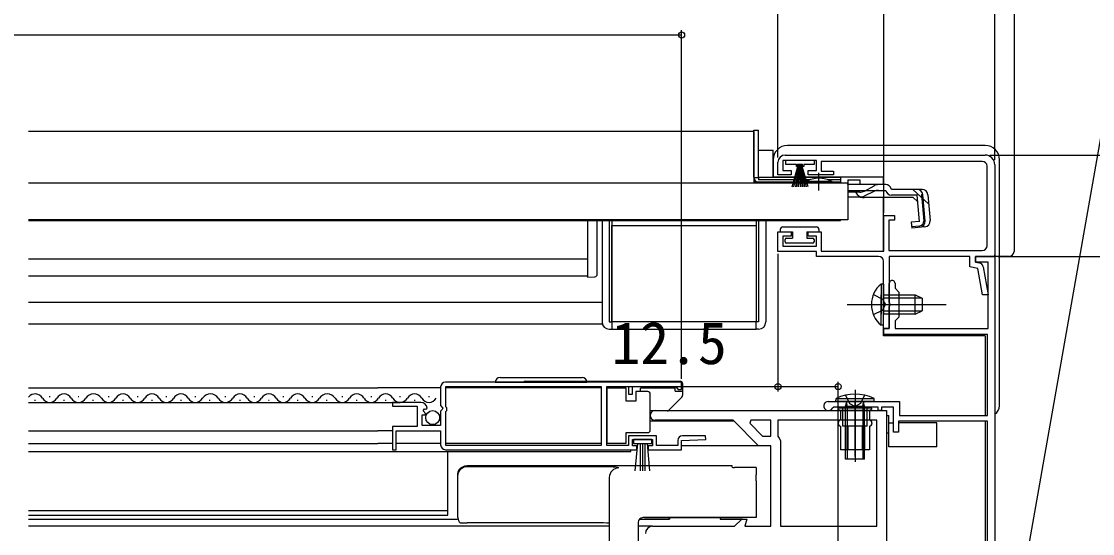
# Model space of a CAD drawing. Units: millimetres, scale not verified. Extents: x -525 to 525, y -783 to 779.
# Drawn here: x 98 to 320.3, y -399.4 to -293.2 of the extents above; entities that cross this region are included whole.
import ezdxf
from ezdxf.enums import TextEntityAlignment as Align

# ---------------------------------------------------------------- set-up
doc = ezdxf.new("R2010")
doc.units = ezdxf.units.MM
doc.header["$LTSCALE"] = 4
for name, color, linetype in [('0-2_YKK_11', 7, 'Continuous'), ('0-4_YKK_12', 2, 'Continuous'), ('0-5_YKK_13', 4, 'Continuous'), ('0-7_YKK_D', 6, 'Continuous')]:
    doc.layers.add(name, color=color, linetype=linetype)
doc.styles.add('ＭＳ ゴシック', font='')
doc.styles.get('ＭＳ ゴシック').set_extended_font_data('MS Gothic')

msp = doc.modelspace()

# ---------------------------------------------------------------- linework, layer by layer
at = {"layer": '0-2_YKK_11'}
for p, q in [((256.499, -320.9), (297.999, -320.9)), ((298.399, -339.7), (298.399, -323.2)), ((299.999, -341.9), (299.999, -451.9)), ((234.996, -368), (185.996, -368)), ((229.499, -373.9), (277.499, -373.9))]:
    msp.add_line(p, q, dxfattribs=at)
for points in [[(297.399, -322.2), (263.999, -322.2), (263.999, -324.2), (266.499, -324.2), (266.499, -325), (261.249, -325), (261.249, -324.1), (262.999, -324.1), (262.999, -322), (255.999, -322), (255.999, -324.1), (257.749, -324.1), (257.749, -325), (254.999, -325), (254.999, -322.4)], [(299.999, -322.9), (299.999, -341.9), (295.999, -341.9), (295.999, -343.1), (296.829, -343.266)], [(275.899, -341.9), (262.999, -341.9), (262.999, -340.9), (254.999, -340.9), (254.999, -336.8), (257.749, -336.8), (257.749, -337.7), (255.999, -337.7), (255.999, -339.8), (262.999, -339.8), (262.999, -337.7), (261.249, -337.7), (261.249, -336.8), (263.999, -336.8), (263.999, -340.8), (276.999, -340.8), (276.999, -333.4), (279.199, -333.4), (279.199, -334.4), (277.999, -334.4), (277.999, -340.7), (297.399, -340.7)], [(297.617, -344.073), (298.645, -349.9), (297.426, -349.9), (296.459, -344.416), (294.799, -344.084), (294.799, -341.9), (278.099, -341.9), (278.099, -356.9), (276.899, -356.9), (276.899, -352.358), (277.019, -352.175), (277.019, -351.625), (276.899, -351.442), (276.899, -342.9)], [(279.299, -347.5), (279.299, -348.5), (280.099, -349.3), (280.099, -354.5), (279.299, -355.3), (279.299, -356.9), (298.599, -356.9), (298.599, -343.1), (295.999, -343.1), (295.999, -341.9), (299.999, -341.9)], [(265.449, -372), (280.199, -372), (280.199, -374.9), (298.499, -374.9), (298.499, -358.1), (276.999, -358.1), (276.999, -356.9), (278.099, -356.9), (278.099, -352.358), (278.219, -352.175), (278.219, -351.625), (278.099, -351.442), (278.099, -347.5)], [(184.996, -369), (184.996, -372.831), (185.449, -373.371), (185.296, -373.7), (184.996, -374), (184.996, -377), (181.196, -377), (181.196, -374.8), (181.813, -374.8), (181.92, -374.541), (181.355, -373.976), (181.625, -373.508), (181.944, -373.593), (182.195, -373.382)], [(234.192, -380.1), (234.192, -381.1), (229.796, -381.1), (229.796, -379.1), (223.996, -379.1), (223.996, -381.1), (219.499, -381.1), (219.499, -368.9), (223.996, -368.9), (223.996, -370.5), (224.796, -370.5), (224.796, -368.9), (233.696, -368.9), (233.996, -369.2), (234.296, -369.5), (234.996, -369.5), (234.996, -368)], [(180.9, -372.2), (174.996, -372.2), (174.996, -373), (180.096, -373), (180.096, -377.2), (174.996, -377.2), (174.996, -382), (175.796, -382), (175.796, -378.1), (184.996, -378.1), (184.996, -381)], [(279.799, -444.9), (298.499, -444.9), (298.499, -376.1), (279.999, -376.1), (279.999, -378.4), (278.999, -378.4), (278.999, -373.2), (276.499, -373.2), (276.499, -373.9), (275.799, -373.9), (275.799, -373.2), (266.571, -373.2), (266.302, -373.368)], [(277.499, -373.9), (277.499, -451.4)], [(228.999, -397.9), (245.999, -397.9), (247.499, -396.4), (248.559, -396.4), (248.157, -397.9), (253.499, -397.9), (253.499, -381.2), (250.999, -381.2), (245.699, -375.9), (229.499, -375.9)], [(185.996, -382), (225.696, -382), (225.696, -381.2), (224.796, -381.2), (224.796, -379.9), (228.996, -379.9), (228.996, -381.2), (228.096, -381.2), (228.096, -382), (234.992, -382), (234.992, -380.1), (240.002, -379.883), (239.985, -379.1), (235.192, -379.1)]]:
    msp.add_lwpolyline(points, dxfattribs=at)
for points in [[(218.299, -381.1), (186.096, -381.1), (186.096, -374.1), (186.296, -373.9), (186.296, -373.3), (186.096, -373.1), (186.096, -368.9), (218.299, -368.9)], [(253.499, -375.9), (249.4, -375.9), (249.145, -376.517), (251.827, -379.2), (253.499, -379.2)], [(275.499, -397.9), (275.499, -375.9), (254.999, -375.9), (254.999, -379.2), (255.249, -379.633), (255.499, -380.066), (255.499, -397.9)]]:
    msp.add_lwpolyline(points, close=True, dxfattribs=at)
for centre, radius, start, end in [((256.499, -322.4), 1.5, 90.00001, 179.99999), ((297.399, -323.2), 1, 0.00001, 89.99999), ((297.999, -322.9), 2, 0.00001, 89.99999), ((297.399, -339.7), 1, 270.00001, 359.99999), ((275.899, -342.9), 1, 0.00001, 89.99999), ((296.633, -344.247), 1, 10.00003, 78.6901), ((278.699, -347.5), 0.6, 359.99999, 180.00001), ((185.996, -369), 1, 90.00001, 179.99999), ((180.9, -373.5), 1.3, 5.2159, 90.00002), ((265.449, -372.95), 0.95, 90.00001, 333.89611), ((229.499, -374.9), 1, 89.99999, 270.00001), ((235.192, -380.1), 1, 90.00001, 179.99999), ((185.996, -381), 1, 180.00001, 269.99999), ((228.999, -399.4), 1.5, 90.00001, 179.99999)]:
    msp.add_arc(centre, radius, start, end, dxfattribs=at)
at = {"layer": '0-4_YKK_12'}
for p, q in [((249.994, -316), (99.497, -316)), ((249.994, -316), (249.994, -326.5)), ((250.994, -319.9), (253.999, -319.9)), ((253.999, -325.4), (253.999, -319.9)), ((260.746, -326.5), (249.994, -326.5)), ((253.999, -325.4), (276.899, -325.4)), ((267.994, -326.5), (266.246, -326.5)), ((267.994, -326.5), (267.994, -326.7)), ((276.899, -327.02), (276.899, -325.4)), ((276.899, -340.724), (276.899, -329.72)), ((99.497, -334.5), (267.994, -334.5)), ((267.994, -334.3), (267.994, -334.5)), ((215.494, -342.491), (99.497, -342.491)), ((215.494, -346), (99.497, -346)), ((218.494, -351.5), (99.497, -351.5)), ((218.58, -356), (99.497, -356)), ((297.999, -358.4), (297.999, -374.9)), ((99.497, -369.2), (171.997, -369.2)), ((103.744, -370.94), (103.944, -370.94)), ((109.744, -370.94), (109.944, -370.94)), ((115.994, -370.94), (116.194, -370.94)), ((121.994, -370.94), (122.194, -370.94)), ((127.994, -370.94), (128.194, -370.94)), ((133.994, -370.94), (134.194, -370.94)), ((140.244, -370.94), (140.444, -370.94)), ((146.244, -370.94), (146.444, -370.94)), ((152.244, -370.94), (152.444, -370.94)), ((158.244, -370.94), (158.444, -370.94)), ((164.494, -370.94), (164.694, -370.94)), ((170.494, -370.94), (170.694, -370.94)), ((184.996, -369.2), (171.997, -369.2)), ((176.494, -370.94), (176.694, -370.94)), ((182.494, -370.94), (182.694, -370.94)), ((218.299, -369.2), (186.096, -369.2)), ((99.497, -372.2), (176.594, -372.2)), ((100.744, -371.7), (100.944, -371.7)), ((106.744, -371.7), (106.944, -371.7)), ((112.744, -371.7), (112.944, -371.7)), ((118.994, -371.7), (119.194, -371.7)), ((124.994, -371.7), (125.194, -371.7)), ((130.994, -371.7), (131.194, -371.7)), ((136.994, -371.7), (137.194, -371.7)), ((143.244, -371.7), (143.444, -371.7)), ((149.244, -371.7), (149.444, -371.7)), ((155.244, -371.7), (155.444, -371.7)), ((161.244, -371.7), (161.444, -371.7)), ((167.494, -371.7), (167.694, -371.7)), ((173.494, -371.7), (173.694, -371.7)), ((179.494, -371.7), (179.694, -371.7)), ((277.499, -374.9), (277.999, -374.9)), ((277.999, -381.4), (277.999, -374.9)), ((228.499, -376), (245.799, -376)), ((277.999, -376.4), (278.999, -376.4)), ((287.999, -376.4), (279.999, -376.4)), ((287.999, -381.4), (287.999, -376.4)), ((297.999, -376.1), (297.999, -444.9)), ((99.497, -378.1), (171.997, -378.1)), ((174.996, -378.1), (171.997, -378.1)), ((277.499, -378.5), (277.999, -378.5)), ((99.497, -380.7), (171.997, -380.7)), ((174.996, -380.7), (171.997, -380.7)), ((184.996, -380.7), (175.796, -380.7)), ((218.299, -380.7), (186.096, -380.7)), ((224.499, -382.4), (224.499, -382)), ((251.161, -381.2), (234.992, -381.2)), ((287.999, -381.4), (277.999, -381.4)), ((99.497, -382.4), (224.499, -382.4)), ((186.499, -395.6), (186.499, -382.4)), ((99.497, -394.6), (186.499, -394.6)), ((99.497, -395.6), (186.499, -395.6)), ((99.497, -396.4), (188.499, -396.4)), ((219.999, -397.9), (99.497, -397.9)), ((228.938, -397.9), (225.999, -397.9)), ((226.285, -396.4), (232.499, -396.4)), ((232.499, -396.401), (227.283, -396.401)), ((242.999, -396.4), (247.706, -396.4)), ((247.671, -396.401), (242.999, -396.401))]:
    msp.add_line(p, q, dxfattribs=at)
msp.add_lwpolyline([(297.999, -358.4), (276.899, -358.4), (276.899, -342.9)], dxfattribs=at)
for centre, radius, start, end in [((100.844, -372.158), 1.718, 29.20254, 141.57584), ((106.844, -372.158), 1.718, 29.20254, 150.79746), ((112.969, -372.38), 1.94, 33.12639, 146.87361), ((119.094, -372.158), 1.718, 29.20254, 150.79746), ((125.094, -372.158), 1.718, 29.20254, 150.79746), ((131.094, -372.158), 1.718, 29.20254, 150.79746), ((137.219, -372.38), 1.94, 33.12639, 146.87361), ((143.344, -372.158), 1.718, 29.20254, 150.79746), ((149.344, -372.158), 1.718, 29.20254, 150.79746), ((155.344, -372.158), 1.718, 29.20254, 150.79746), ((161.469, -372.38), 1.94, 33.12639, 146.87361), ((167.594, -372.158), 1.718, 29.20254, 150.79746), ((173.594, -372.158), 1.718, 29.20254, 150.79746), ((179.594, -372.158), 1.718, 29.20254, 150.79746), ((103.844, -370.482), 1.718, 209.20254, 330.79746), ((109.844, -370.482), 1.718, 209.20254, 330.79746), ((116.094, -370.482), 1.718, 209.20254, 330.79746), ((122.094, -370.482), 1.718, 209.20254, 330.79746), ((128.094, -370.482), 1.718, 209.20254, 330.79746), ((134.094, -370.482), 1.718, 209.20254, 330.79746), ((140.344, -370.482), 1.718, 209.20254, 330.79746), ((146.344, -370.482), 1.718, 209.20254, 330.79746), ((152.344, -370.482), 1.718, 209.20254, 330.79746), ((158.344, -370.482), 1.718, 209.20254, 330.79746), ((164.594, -370.482), 1.718, 209.20254, 330.79746), ((170.594, -370.482), 1.718, 209.20254, 330.79746), ((176.594, -370.482), 1.718, 209.20254, 330.79746), ((182.594, -370.482), 1.718, 209.20254, 330.79746)]:
    msp.add_arc(centre, radius, start, end, dxfattribs=at)
at = {"layer": '0-5_YKK_13'}
for p, q in [((303.999, -277.433), (303.999, -340.9)), ((249.994, -315.7), (250.994, -315.7)), ((249.994, -325.5), (249.994, -315.7)), ((250.994, -325.544), (250.994, -315.7)), ((297.999, -318.9), (256.999, -318.9)), ((253.999, -321.9), (253.999, -325.5)), ((300.999, -372.9), (300.999, -321.9)), ((257.944, -327.5), (259.282, -322.75)), ((258.294, -327.5), (259.344, -322.75)), ((259.407, -322.75), (258.644, -327.5)), ((258.944, -327.5), (259.469, -322.75)), ((259.094, -322.75), (260.094, -322.75)), ((259.532, -322.75), (259.194, -327.5)), ((259.344, -322.75), (259.844, -322.75)), ((259.594, -322.75), (259.594, -327.5)), ((259.657, -322.75), (259.994, -327.5)), ((260.244, -327.5), (259.719, -322.75)), ((259.782, -322.75), (260.544, -327.5)), ((260.894, -327.5), (259.844, -322.75)), ((261.244, -327.5), (259.907, -322.75)), ((269.494, -326.7), (99.497, -326.7)), ((249.994, -325.5), (249.995, -325.544)), ((249.995, -325.544), (250.994, -325.544)), ((250.994, -325.544), (250.994, -326)), ((261.622, -326), (250.994, -326)), ((266.246, -326.367), (260.746, -326.367)), ((260.746, -326.7), (260.746, -326.367)), ((266.246, -326.7), (260.746, -326.7)), ((263.496, -328.22), (263.496, -324.597)), ((267.994, -326), (265.368, -326)), ((266.246, -326.7), (266.246, -326.367)), ((269.494, -326.02), (269.494, -327.02)), ((269.494, -326.7), (269.494, -334.3)), ((269.494, -327.02), (269.494, -326.79)), ((275.927, -327.02), (269.494, -327.02)), ((269.494, -328.22), (275.864, -328.22)), ((271.984, -328.616), (269.494, -328.616)), ((275.011, -328.411), (272.9, -329.408)), ((272.943, -328.372), (274.968, -327.265)), ((275.864, -328.22), (277.379, -328.22)), ((277.374, -327.02), (275.927, -327.02)), ((278.562, -328.02), (278.533, -327.909)), ((284.92, -328.02), (278.562, -328.02)), ((283.019, -328.02), (286.281, -331.009)), ((272.046, -329.599), (269.494, -329.599)), ((283.098, -329.72), (272.894, -329.72)), ((283.876, -329.22), (278.562, -329.22)), ((283.098, -329.72), (283.991, -330.538)), ((284.354, -334.683), (283.876, -329.22)), ((284.793, -329.105), (285.082, -329.076)), ((284.793, -329.105), (285.272, -334.58)), ((285.549, -334.578), (285.071, -329.115)), ((286.115, -329.115), (286.585, -334.488)), ((269.494, -334.3), (99.497, -334.3)), ((215.494, -334.5), (215.494, -337.109)), ((217.494, -337.109), (217.494, -334.5)), ((218.494, -334.5), (218.494, -355.5)), ((219.994, -334.5), (219.994, -355.5)), ((220.494, -334.5), (220.494, -355.5)), ((250.494, -334.5), (250.494, -355.5)), ((250.994, -334.5), (250.994, -355.5)), ((252.494, -334.5), (252.494, -355.5)), ((284.354, -334.683), (282.66, -334.831)), ((282.66, -334.831), (282.765, -336.026)), ((282.739, -335.738), (284.457, -335.564)), ((215.494, -337.109), (215.494, -342.137)), ((217.494, -342.48), (217.494, -337.109)), ((255.494, -336.3), (255.494, -336.8)), ((255.494, -336.8), (257.994, -336.8)), ((255.994, -335.8), (262.994, -335.8)), ((257.994, -336.8), (257.994, -338.1)), ((260.994, -336.8), (263.494, -336.8)), ((263.494, -336.3), (263.494, -336.8)), ((285.494, -335.788), (282.765, -336.026)), ((256.494, -338.9), (256.494, -338.4)), ((256.794, -338.1), (257.994, -338.1)), ((262.194, -339.2), (256.794, -339.2)), ((262.494, -338.4), (262.494, -338.9)), ((215.494, -342.137), (215.494, -342.765)), ((215.494, -342.765), (215.494, -345.701)), ((217.494, -342.793), (217.494, -342.48)), ((217.494, -345.621), (217.494, -342.793)), ((215.494, -345.701), (215.494, -346.2)), ((215.494, -346.2), (217.02, -346.12)), ((276.39, -347.652), (276.39, -353.902)), ((276.899, -347.652), (276.39, -347.652)), ((276.899, -347.652), (276.899, -353.902)), ((276.39, -356.152), (276.39, -349.902)), ((284.807, -350.556), (276.899, -350.556)), ((283.499, -353.902), (283.499, -349.902)), ((283.499, -349.902), (284.899, -350.602)), ((284.899, -350.602), (284.899, -353.202)), ((269.399, -351.902), (289.899, -351.902)), ((284.807, -353.247), (276.899, -353.247)), ((283.499, -353.902), (284.899, -353.202)), ((219.994, -355.5), (220.494, -355.5)), ((220.494, -355.5), (220.494, -357)), ((250.494, -357), (250.494, -355.5)), ((250.994, -355.5), (250.494, -355.5)), ((283.499, -353.902), (276.899, -353.902)), ((219.994, -357), (220.494, -357)), ((220.494, -357), (250.494, -357)), ((250.994, -357), (250.494, -357)), ((276.899, -356.152), (276.39, -356.152)), ((196.346, -368), (215.346, -368)), ((197.346, -367), (214.346, -367)), ((202.606, -367.8), (234.699, -367.8)), ((235.199, -368.3), (235.199, -370.743)), ((225.499, -369.95), (225.499, -371.95)), ((227.999, -369.95), (225.499, -369.95)), ((233.699, -369.25), (226.499, -369.25)), ((226.499, -369.95), (226.499, -369.25)), ((235.052, -371.096), (232.345, -373.804)), ((233.699, -369.85), (233.699, -369.25)), ((233.699, -369.85), (235.199, -369.85)), ((268.999, -370.713), (269.854, -372.443)), ((270.999, -369.574), (270.999, -384.513)), ((272.999, -370.713), (272.144, -372.443)), ((225.499, -371.95), (223.499, -371.95)), ((266.999, -372), (267.055, -371.357)), ((274.999, -372), (266.999, -372)), ((267.055, -371.357), (274.943, -371.357)), ((274.499, -373.401), (267.499, -373.401)), ((267.499, -373.611), (267.499, -373.401)), ((268.499, -377.1), (268.499, -373.401)), ((268.999, -373), (269.257, -372.267)), ((268.999, -373), (272.999, -373)), ((268.999, -373.13), (268.999, -373.215)), ((269.378, -373), (269.267, -372.173)), ((269.378, -373), (269.378, -384)), ((269.854, -372.443), (270.999, -373.052)), ((270.999, -383.398), (270.999, -372.004)), ((272.144, -372.443), (270.999, -373.052)), ((272.62, -373), (272.731, -372.173)), ((272.62, -373), (272.62, -384)), ((272.999, -373), (272.74, -372.267)), ((272.999, -384), (272.999, -373)), ((273.499, -377.1), (273.499, -373.401)), ((274.499, -373.611), (274.499, -373.401)), ((274.999, -372), (274.943, -371.357)), ((231.992, -373.95), (228.499, -373.95)), ((267.499, -373.611), (267.999, -373.9)), ((267.999, -373.9), (267.999, -375.9)), ((273.999, -373.9), (267.999, -373.9)), ((274.499, -373.611), (273.999, -373.9)), ((273.999, -373.9), (273.999, -375.9)), ((228.499, -377.95), (228.499, -377.45)), ((267.499, -376.4), (267.499, -376.6)), ((267.999, -377.1), (267.999, -382.001)), ((273.499, -377.1), (268.499, -377.1)), ((268.999, -377.1), (268.999, -382.001)), ((269.499, -377.1), (269.499, -382.001)), ((272.499, -377.1), (272.499, -382.001)), ((272.999, -377.1), (272.999, -382.001)), ((273.999, -377.1), (273.999, -382.001)), ((274.499, -376.4), (274.499, -376.6)), ((223.499, -378.45), (227.999, -378.45)), ((225.36, -386.377), (225.896, -380.75)), ((226.396, -380.75), (226.396, -386.4)), ((226.896, -380.75), (226.896, -386.4)), ((227.396, -380.75), (227.396, -386.4)), ((228.432, -386.377), (227.896, -380.75)), ((273.999, -382.001), (267.999, -382.001)), ((217.999, -385.54), (190.499, -385.54)), ((250.499, -385.689), (245.999, -385.689)), ((250.499, -385.689), (250.499, -387.197)), ((188.499, -387.204), (188.499, -387.536)), ((188.499, -387.536), (188.499, -396.078)), ((219.999, -387.782), (219.999, -389.193)), ((250.499, -388.466), (250.499, -387.197)), ((250.499, -388.466), (250.499, -396.1)), ((219.999, -389.193), (219.999, -419.781)), ((217.999, -397.206), (190.499, -397.206)), ((225.999, -397.1), (225.999, -409.7)), ((250.499, -396.1), (226.999, -396.1)), ((232.275, -396.101), (232.499, -396.15)), ((242.999, -396.15), (232.499, -396.15)), ((232.499, -396.15), (232.499, -396.401)), ((243.227, -396.1), (242.999, -396.15)), ((242.999, -396.15), (242.999, -396.401))]:
    msp.add_line(p, q, dxfattribs=at)
for points in [[(256.594, -322), (256.594, -322.75), (258.844, -322.75)], [(260.344, -322.75), (262.594, -322.75), (262.594, -322), (256.594, -322)], [(259.094, -322.75), (259.094, -323.25), (258.844, -323.25), (258.844, -322.75)], [(260.344, -322.75), (260.344, -323.25), (260.094, -323.25), (260.094, -322.75)], [(250.994, -325.5), (263.494, -325.5), (267.994, -325.5), (267.994, -326)], [(267.994, -326), (267.994, -326.5), (250.994, -326.5)], [(269.494, -326.02), (271.994, -326.02), (271.994, -327.02)], [(260.994, -336.8), (260.994, -338.1), (262.194, -338.1)], [(302.999, -341.9), (299.999, -341.9), (299.999, -341.6)], [(274.803, -349.827), (276.71, -350.757), (277.318, -351.902)], [(276.899, -356.152), (276.899, -349.902), (283.499, -349.902)], [(274.803, -353.977), (276.71, -353.047), (277.318, -351.902)], [(223.499, -371.95), (223.499, -369.25), (219.499, -369.25), (219.499, -380.65)], [(228.499, -377.45), (228.499, -370.95), (228.499, -370.45)], [(272.999, -384), (268.999, -384), (268.999, -373)], [(219.499, -380.65), (223.499, -380.65), (223.499, -378.45)], [(245.499, -385.659), (245.499, -385.383), (190.499, -385.383)]]:
    msp.add_lwpolyline(points, dxfattribs=at)
for points in [[(250.494, -355.5), (220.494, -355.5), (220.494, -335.5), (250.494, -335.5)], [(224.996, -380.75), (228.796, -380.75), (228.796, -379.9), (224.996, -379.9)]]:
    msp.add_lwpolyline(points, close=True, dxfattribs=at)
msp.add_circle((183.346, -375.35), 1.45, dxfattribs=at)
for centre, radius, start, end in [((256.999, -321.9), 3, 90, 180), ((256.999, -321.9), 3, 90, 90.07847), ((297.999, -321.9), 3, 0.07847, 89.92153), ((250.994, -325.5), 1, 182.51617, 270), ((263.496, -331.7), 6, 89.98542, 117.27961), ((263.496, -331.7), 6, 62.72039, 90.01458), ((272.894, -327.82), 1.9, 192.1532, 248.90366), ((271.984, -326.616), 2, 270, 298.65179), ((275.927, -329.02), 2, 90, 118.65179), ((275.864, -330.22), 2, 90, 115.27273), ((277.374, -328.22), 1.2, 15, 90), ((278.562, -328.02), 1.2, 189.59407, 270), ((283.876, -329.22), 1.2, 5, 90), ((284.92, -329.22), 1.2, 5, 90), ((272.046, -327.599), 2, 270, 295.27273), ((272.894, -327.82), 1.9, 248.90366, 270), ((284.366, -334.659), 0.91, 275.76385, 5), ((284.354, -334.683), 1.2, 275, 5), ((285.39, -334.592), 1.2, 275, 5), ((255.994, -336.3), 0.5, 90, 180), ((262.994, -336.3), 0.5, 360, 90), ((256.794, -338.4), 0.3, 90, 180), ((256.794, -338.9), 0.3, 180, 270), ((262.194, -338.4), 0.3, 360, 90), ((262.194, -338.9), 0.3, 270, 360), ((302.999, -340.9), 1, 270, 0), ((216.994, -345.621), 0.5, 273, 0), ((279.93, -351.902), 5.531, 129.79413, 230.20587), ((219.994, -355.5), 1.5, 180, 270), ((250.994, -355.5), 1.5, 270, 0), ((197.346, -368), 1, 90, 180), ((202.606, -368.3), 0.5, 90, 143.13066), ((214.346, -368), 1, 0, 90), ((234.699, -368.3), 0.5, 0, 90), ((227.999, -370.45), 0.5, 0.00001, 90), ((234.699, -370.743), 0.5, 315, 0), ((270.999, -380), 9.5, 65.47227, 114.52773), ((269.069, -372.2), 0.2, 340.57815, 90), ((272.929, -372.2), 0.2, 90, 199.42185), ((298.999, -372.9), 2, 300.00002, 359.92153), ((298.999, -372.9), 2, 359.92153, 0), ((231.992, -373.45), 0.5, 270, 315), ((267.999, -376.4), 0.5, 90, 180), ((267.999, -376.6), 0.5, 180, 270), ((273.999, -376.4), 0.5, 0, 90), ((273.999, -376.6), 0.5, 270, 0), ((227.999, -377.95), 0.5, 270, 359.99995), ((190.497, -387.538), 1.998, 89.94657, 179.94647), ((221.997, -387.784), 1.998, 89.94657, 179.94647), ((226.999, -397.1), 1, 90, 180)]:
    msp.add_arc(centre, radius, start, end, dxfattribs=at)
for centre, major_axis, ratio, start_param, end_param in [((190.499, -387.204), (0, -2.004), 0.998135, 4.1803946, 4.712389), ((190.499, -387.015), (-2, 0), 0.81568, 4.712389, 5.751191), ((217.999, -385.786), (-4, 0), 0.061575, 3.1415927, 4.712389), ((245.999, -385.659), (-0.5, 0), 0.061163, 0, 1.5707963), ((190.499, -396.078), (-2, 0), 0.059211, 0, 0.1861976), ((190.499, -395.701), (0, 2.156), 0.927808, 1.7569939, 2.3397974), ((190.499, -397.185), (-2, 0), 0.010616, 0.769001, 1.5707963), ((217.999, -397.228), (-2, 0), 0.010616, 3.1415927, 4.712389), ((231.775, -396.101), (-0.5, 0), 0.001916, 3.1503193, 4.712389)]:
    msp.add_ellipse(centre, major_axis=major_axis, ratio=ratio, start_param=start_param, end_param=end_param, dxfattribs=at)
at = {"layer": '0-7_YKK_D'}
for p, q in [((254.999, -321.4), (254.999, -233.9)), ((254.999, -321.4), (254.999, -233.9)), ((299.999, -321.9), (299.999, -233.9)), ((299.999, -321.9), (299.999, -233.9)), ((254.999, -321.4), (254.999, -253.9)), ((276.999, -332.9), (276.999, -253.9)), ((276.999, -332.9), (276.999, -253.9)), ((299.999, -321.9), (299.999, -253.9)), ((234.996, -367.3), (234.996, -295)), ((234.996, -296), (-1.506, -296)), ((298.999, -320.9), (340.999, -320.9)), ((298.999, -320.9), (360.999, -320.9)), ((254.999, -341.4), (254.999, -369.9)), ((300.699, -341.9), (340.999, -341.9)), ((220.295, -368.9), (254.999, -368.9)), ((254.999, -368.9), (267.499, -368.9)), ((267.499, -452.9), (267.499, -367.9))]:
    msp.add_line(p, q, dxfattribs=at)
msp.add_lwpolyline([(302.813, -426.131), (303.256, -423.619), (333.005, -254.9), (418.321, -254.9)], dxfattribs=at)
for centre in [(234.996, -296), (254.999, -368.9), (267.499, -368.9)]:
    msp.add_circle(centre, 0.637, dxfattribs=at)

# ---------------------------------------------------------------- texts
at = {"layer": '0-7_YKK_D', "style": 'ＭＳ ゴシック'}
msp.add_text('12.5', height=8.798, dxfattribs=at).set_placement((220.454, -366.9), align=Align.BOTTOM_LEFT)

doc.saveas('drawing.dxf')
